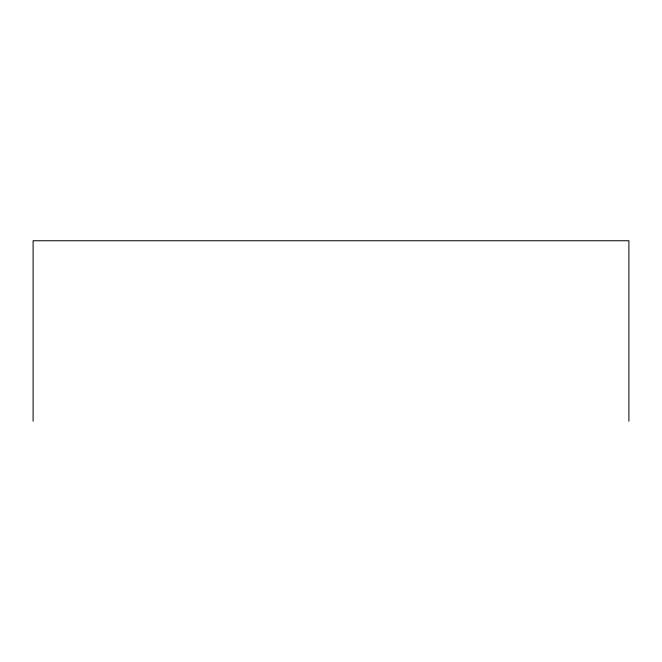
<?xml version="1.0" encoding="UTF-8"?>
<svg xmlns="http://www.w3.org/2000/svg" width="662" height="662" viewBox="0 0 662 662"><rect width="100%" height="100%" fill="white"/><g stroke="black" fill="none" stroke-linecap="round" stroke-linejoin="round"><path stroke-width="0.99" d="M628.9 421.247L628.9 240.753L33.1 240.753L33.1 421.247"/></g></svg>
